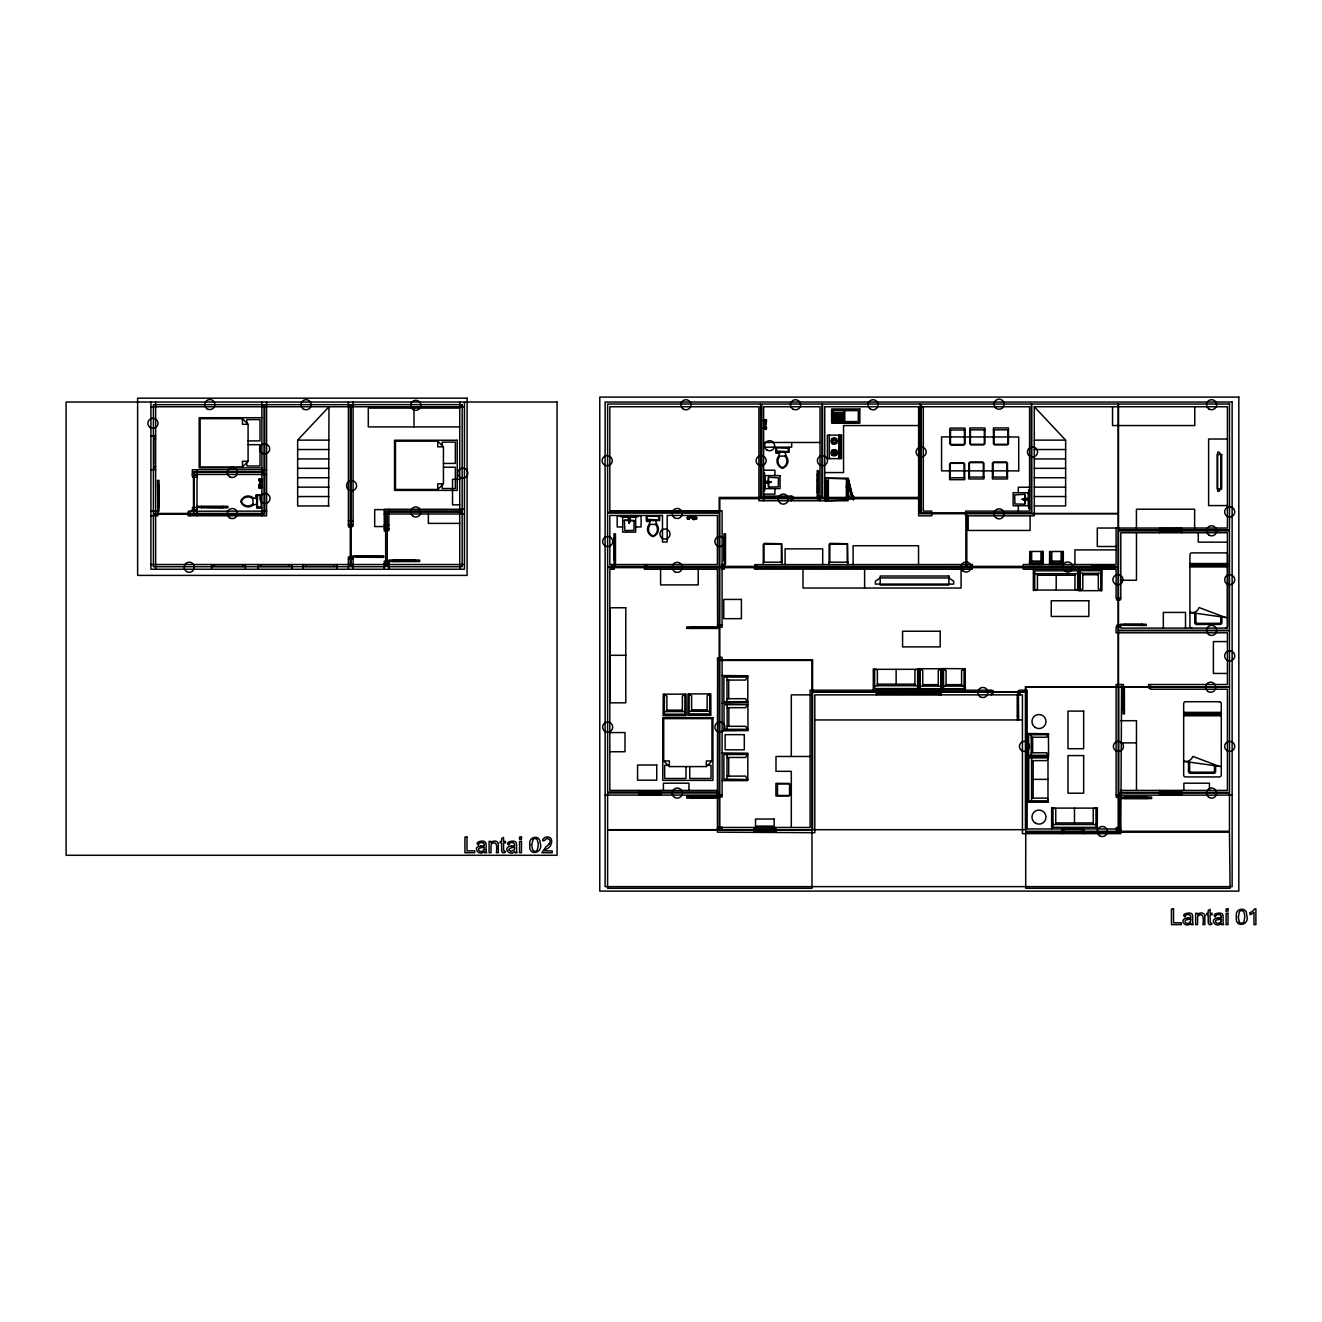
<?xml version="1.0" encoding="UTF-8"?>
<svg xmlns="http://www.w3.org/2000/svg" width="1322" height="1322" viewBox="0 0 1322 1322"><rect width="100%" height="100%" fill="white"/><g stroke="black" fill="none" stroke-linecap="round" stroke-linejoin="round"><path stroke-width="1.5" d="M1031.59 800.835L1031.59 757.886M1033.16 798.124L1033.176 760.613M1033.341 590.587L1033.341 569.22M1034.713 590.587L1034.729 570.823L1077.678 570.84L1077.661 590.587M1037.439 573.665L1037.439 588.868L1036.2 590.058M1047.982 800.851L1047.999 757.886M1051.634 828.944L1051.634 807.593M1053.006 807.593L1053.006 827.341L1095.955 827.357L1095.971 807.593M1055.733 824.498L1055.733 809.345L1054.493 808.106M1056.195 590.075L1056.195 575.252M1074.489 822.928L1074.489 808.106M1074.951 573.682L1074.951 588.885L1076.224 590.075M1079.049 590.587L1079.049 569.237L1079.215 590.818L1080.305 590.504L1080.305 570.707L1100.813 570.707L1100.813 590.504L1101.904 590.818L1102.069 569.237M1093.244 824.515L1093.244 809.312L1094.533 808.122M1097.326 828.96L1097.343 807.593M1150.437 684.895L1150.437 689.225L1227.427 689.225L1227.427 790.407L1120.792 790.407M328.567 505.946L328.996 406.746L297.648 440.127L297.648 505.946L328.996 505.946M1047.982 759.373L1046.76 760.613L1031.59 760.613M835.752 453.281L834.364 451.116M628.347 518.555L629.966 518.224L629.636 521.975L628.347 518.241L630.016 518.307M624.315 520.438L624.876 530.585L633.949 530.386L634.114 520.703L624.414 520.273L634.097 520.521M833.951 442.672C829.076 439.119 839.189 439.35 834.364 442.672M684.895 694.248L684.879 714.177L664.371 714.177L664.371 694.364L663.28 694.05L663.115 715.648L686.135 715.648L686.052 694.133L664.338 694.215M918.988 668.882L918.988 690.167L919.154 668.568L920.261 668.882L920.261 688.679L940.752 688.679L940.752 668.882L941.859 668.568L942.008 690.167M1042.546 551.439L1042.447 563.519L1030.152 563.519L1030.102 551.505L1042.975 551.406L1043.207 564.395L1029.392 564.395L1030.053 551.439M1062.657 551.505L1062.607 563.519L1050.312 563.519L1049.651 551.439L1049.552 564.395L1063.367 564.395L1063.268 551.439L1050.296 551.538M261.888 479.093L259.31 479.407M766.198 421.239C762.777 422.329 762.777 419.239 766.198 420.297M650.407 520.538L649.135 524.371A7.75 7.75 0 0 0 652.291 536.368A2.545 2.545 0 0 0 653.63 536.368A7.75 7.75 0 0 0 656.786 524.371L655.514 520.538M779.897 452.273L778.625 456.09A7.75 7.75 0 0 0 781.781 468.104A2.545 2.545 0 0 0 783.103 468.104A7.75 7.75 0 0 0 786.26 456.09L784.987 452.273M835.587 453.297L834.116 454.272L832.877 453.182M834.298 451.265L832.711 453.198M629.768 518.802C629.206 515.25 628.644 523.694 629.85 519.017M483.869 849.666C481.72 854.524 474.763 848.476 481.026 847.766A15.666 15.666 0 0 0 484.183 847.072L484.166 847.733A4.941 4.941 0 0 1 483.902 849.682M1190.725 918.988A15.666 15.666 0 0 1 1187.569 919.616C1181.538 920.244 1187.784 926.59 1190.411 921.566M1221.148 919.633L1221.148 918.939A15.666 15.666 0 0 1 1217.992 919.616C1211.944 920.244 1218.24 926.474 1220.834 921.566M709.782 693.786L709.617 713.897L689.109 713.897L689.109 694.1L688.018 693.786L687.853 715.367L710.872 715.367L710.79 693.868L689.076 693.934M1220.718 921.764L1220.784 921.665A4.941 4.941 0 0 0 1221.082 919.649M769.404 481.621L771.255 482.117L769.421 482.629M1023.773 499.766L1021.956 499.154L1023.79 498.708M532.915 839.718L531.923 844.08A26.638 26.638 0 0 0 531.973 846.774L532.816 850.129A2.826 2.826 0 0 0 537.41 850.211M537.277 850.129L538.17 845.915A27.465 27.465 0 0 0 538.12 843.221L537.277 839.867A2.727 2.727 0 0 0 532.766 839.602M548.927 844.114C551.489 842.164 549.787 837.652 546.449 838.677C543.722 842.164 540.351 841.189 544.664 837.537C554.463 834.165 553.191 847.105 545.887 849.319A7.601 7.601 0 0 0 544.515 850.856L552.216 850.872L552.216 852.723L541.855 852.723L545.87 846.939A28.985 28.985 0 0 0 548.961 844.13M628.694 521.876L629.189 523L629.636 521.86M628.677 521.479L629.189 523.33L629.669 521.479M242.455 466.93L248.09 461.279L248.09 424.296L242.455 418.661L200.134 418.661L200.134 466.93L242.455 466.93L242.455 461.279L248.09 461.279M437.78 489.454L443.432 483.802L443.432 446.819L437.78 441.184L395.476 441.184L395.476 489.454L437.78 489.454L437.78 483.802L443.432 483.802M831.604 443.564L832.513 442.672M835.818 439.35L836.727 438.458M831.604 455.33L832.513 454.421M835.818 451.116L836.727 450.207M722.242 730.818L748.153 730.62L747.773 729.298L724.01 729.298L724.01 704.692L747.773 704.692L747.624 703.188M706.345 766.578L711.98 760.943L711.98 718.623L663.71 718.623L663.71 760.943L669.362 766.578L706.345 766.578L706.345 760.943L711.98 760.943M1023.426 499.683C1026.12 502.013 1029.342 497.667 1026.88 500.047M766.43 482.96L770.908 481.968L766.049 481.373M1023.211 498.84C1019.46 500.311 1029.194 497.865 1026.897 498.394M768.413 477.225L768.594 487.041L778.311 486.876L778.509 477.804L768.462 477.209L768.479 487.058M766.942 481.439C771.635 483.257 761.819 483.026 766.826 481.572M722.093 703.188L748.087 702.726L747.624 701.685L723.861 701.685L723.861 677.079L747.624 677.079L748.004 675.757L722.093 675.559M747.922 704.676L747.955 729.347M722.093 780.608L747.624 780.608L748.087 779.567L723.861 779.088L723.861 754.498L747.624 754.498L748.004 753.176L722.093 752.978M1048.495 802.223L1027.128 802.223L1027.144 756.515L1048.66 756.432L1048.429 755.259L1028.615 755.259L1028.615 734.751L1048.429 734.751L1048.792 733.76L1027.144 733.495M1024.715 504.145L1025.029 494.494L1024.732 504.161L1014.899 503.996L1014.701 494.907L1024.748 494.312M1026.285 498.741L1027.392 499.055L1026.5 499.617M256.782 503.996L252.965 505.268A7.75 7.75 0 0 1 240.951 502.112A2.545 2.545 0 0 1 240.951 500.79A7.75 7.75 0 0 1 252.965 497.634L256.782 498.906M851.798 498.51L852.707 498.278L847.65 479.374L846.741 479.622L851.798 498.51L849.17 498.741L846.411 487.388M689.126 516.307L688.646 517.315M1048.429 734.751L1048.577 755.292M916.179 669.312L914.907 670.469L914.907 685.721M1026.186 498.758L1023.922 499.402L1026.252 499.898M480.745 846.179L480.084 846.278A9.254 9.254 0 0 0 478.928 846.493C472.747 847.385 479.159 857.003 484.331 851.335A4.148 4.148 0 0 0 484.711 852.74L486.727 852.723A4.197 4.197 0 0 1 486.199 851.153A17.401 17.401 0 0 1 486.149 849.947M511.168 846.179L510.507 846.278A9.254 9.254 0 0 0 509.367 846.493C502.657 848.575 510.49 856.623 514.754 851.335A4.148 4.148 0 0 0 515.134 852.74L517.15 852.723A4.197 4.197 0 0 1 516.638 851.153A17.401 17.401 0 0 1 516.572 849.947L516.538 844.808A8.345 8.345 0 0 0 516.439 843.535C515.944 838.479 503.352 842.478 508.92 844.874M1187.288 918.096L1186.512 918.195A9.254 9.254 0 0 0 1185.47 918.393C1178.712 920.756 1186.792 928.441 1190.874 923.235A4.148 4.148 0 0 0 1191.254 924.64L1193.27 924.64A4.197 4.197 0 0 1 1192.758 923.053A17.401 17.401 0 0 1 1192.692 921.847L1192.659 916.724A8.345 8.345 0 0 0 1192.56 915.435C1192.725 910.775 1179.521 913.932 1185.024 916.774M1217.711 918.096L1216.934 918.195A9.254 9.254 0 0 0 1215.909 918.393C1209.283 920.244 1216.884 928.622 1221.297 923.235A4.148 4.148 0 0 0 1221.677 924.64L1223.693 924.64A4.197 4.197 0 0 1 1223.181 923.053A17.401 17.401 0 0 1 1223.114 921.847L1223.081 916.724A8.345 8.345 0 0 0 1222.999 915.435C1223.379 910.891 1209.927 913.816 1215.463 916.774M851.748 498.229L849.468 498.377L846.377 485.901M150.923 406.746L464.435 406.746M719.085 627.322L722.093 627.322L722.093 510.738L609.822 510.738L609.822 406.746L758.927 406.746L758.927 500.774L824.746 500.774L824.746 406.746L1029.59 406.746L1029.59 511.118L965.605 511.118L965.605 515.828L1034.283 515.828L1034.283 406.746L1227.427 406.746L1227.427 528.04L1097.293 528.04L1097.293 546.498L1116.099 546.498M459.726 408.085L368.293 408.085L368.293 426.89L459.726 426.89M833.207 409.671L858.275 409.671M857.35 410.613L833.025 410.613L833.025 421.586L857.35 421.586M833.025 412.646L843.535 412.646M833.025 412.96L843.535 412.96M833.025 414.001L843.535 414.001M833.025 414.315L843.535 414.315M833.025 415.257L843.535 415.257M833.025 415.571L843.535 415.571M833.025 416.579L843.535 416.579M833.025 416.876L843.535 416.876M261.888 417.719L199.192 417.719L199.192 467.872L261.888 467.872M833.025 417.818L843.535 417.818M833.025 418.132L843.535 418.132M833.025 419.074L843.535 419.074M833.025 419.388L843.535 419.388M764.744 419.983L766.512 419.983L766.512 421.553L764.744 421.553M833.025 420.33L843.535 420.33M833.025 420.644L843.535 420.644L843.535 411.555M763.025 420.76L766.198 420.76M764.38 422.528A6.577 6.577 0 0 0 766.281 422.346L766.281 423.552A6.577 6.577 0 0 0 764.38 423.37L764.529 421.074M833.207 422.528L858.275 422.528M763.62 423.503L765.769 423.503L765.769 425.32L763.62 425.32M248.09 424.296L242.455 424.296L242.455 418.661M918.625 425.552L843.552 425.552L843.552 472.565L824.746 472.565M764.744 427.27L766.512 427.27L766.512 428.824L764.744 428.824M764.744 428.361C762.43 429.518 763.637 425.75 766.198 427.584M763.025 428.047L766.198 428.047M764.744 428.51L766.198 428.51M949.94 429.997L964.977 429.997M969.836 429.832L984.89 429.832M993.433 429.832L1008.471 429.832M839.801 435.599L840.742 435.599M150.923 435.814L155.632 435.814M153.749 438.623L155.632 438.623M1227.427 439.02L1208.622 439.02L1208.622 505.582L1227.427 505.582M297.648 440.127L328.996 440.127M1034.283 440.127L1065.631 440.127L1065.631 505.946L1034.283 505.946M248.09 440.904L260.004 440.904L260.004 419.603L246.834 419.603L246.834 423.04M763.62 442.473L820.037 442.473M970.778 444.308L983.948 444.308M994.375 444.308L1007.529 444.308M950.882 444.473L964.035 444.473M248.09 444.671L260.004 444.671L260.004 465.988L246.834 465.988L246.834 462.535M970.778 444.87L983.948 444.87M994.375 444.87L1007.529 444.87M950.882 445.035L964.035 445.035M443.432 446.819L437.78 446.819L437.78 441.184M763.62 447.183L791.68 447.183L791.68 442.473M297.648 449.53L328.996 449.53M1034.283 449.53L1065.631 449.53M839.801 458.172L840.742 458.172M297.648 458.932L328.996 458.932M1034.283 458.932L1065.631 458.932M969.786 462.056L982.94 462.056M993.367 462.056L1006.538 462.056M950.551 462.733L963.721 462.733M969.786 462.617L982.94 462.617M993.367 462.617L1006.538 462.617M950.551 463.311L963.721 463.311M443.432 463.427L455.346 463.427L455.346 442.126L442.176 442.126L442.176 445.564M153.749 466.848L155.632 466.848M443.432 467.195L455.346 467.195L455.346 488.512L442.176 488.512L442.176 485.058M297.648 468.335L328.996 468.335M1034.283 468.335L1065.631 468.335M150.923 469.657L155.632 469.657M266.581 469.74L192.318 469.74L192.318 475.11L197.011 475.11M763.62 470.219L774.907 470.219L774.907 475.606M763.62 473.342L764.562 473.342L764.562 490.974L763.62 490.974M192.318 474.449L266.581 474.449M817.227 474.416L818.483 474.416M197.011 476.994L192.5 477.358L192.5 475.11M968.844 477.093L983.882 477.093M992.425 477.093L1007.48 477.093M297.648 477.738L328.996 477.738M949.609 477.787L964.663 477.787M1034.283 477.738L1065.631 477.738M848.046 478.944L825.093 478.2L848.046 478.2L848.046 500.757L825.093 500.757L848.046 500.013M260.765 479.093L258.996 479.093L258.996 480.663L260.765 480.663M459.726 479.324L452.521 479.324L452.521 504.872L459.726 504.872M259.31 479.886L262.483 479.886M259.31 480.349L261.888 480.663M828.365 480.811L827.225 480.811L827.225 498.113L828.365 498.113M260.765 480.977L259.31 480.977L259.31 478.779L260.765 478.779L260.979 482.613M261.888 482.613L259.723 482.613L259.723 484.43L261.888 484.43M261.128 484.563A6.577 6.577 0 0 1 259.211 484.364L259.211 485.587A6.577 6.577 0 0 1 261.128 485.405L261.128 484.43M157.5 484.893L159.004 484.893M260.765 486.066L259.31 486.066L259.31 488.264L260.765 488.264L260.979 485.389M260.765 486.38L258.996 486.38L258.996 487.95L260.765 487.95M261.888 486.38L260.765 486.843M259.31 486.694L260.765 486.694M259.31 487.157L262.483 487.157M297.648 487.14L328.996 487.14M1029.59 487.223L1018.304 487.223L1018.304 492.726M1034.283 487.14L1065.631 487.14M260.765 487.471L261.888 487.95M259.31 487.636L260.765 487.636M1029.59 490.363L1028.648 490.363L1028.648 507.978L1029.59 507.978M817.227 492.594L818.483 492.594L818.202 474.416M763.62 494.114L774.907 494.114L774.907 488.611M261.888 494.775L256.782 494.775L256.782 508.144L261.888 508.144M763.62 496.081L791.217 496.081L791.217 500.774M256.782 496.361L255.824 495.089L255.824 496.989L256.782 496.989M791.217 496.361L792.787 496.361L793.101 497.617L793.101 500.113L791.217 500.113M820.053 496.361L817.227 496.361L817.227 480.365M297.648 496.543L328.996 496.543M1034.283 496.543L1065.631 496.543M820.053 500.113L818.169 500.113L818.483 470.649L817.227 470.649L817.227 480.051M197.011 506.326L227.863 506.326L227.863 507.83L192.5 507.45L192.5 509.714M157.5 506.706L159.004 506.706M201.539 506.657L223.352 506.657M201.539 507.499L223.352 507.648L223.352 506.326M464.435 509.267L384.206 509.267L384.305 531.08L387.313 531.08M197.011 509.714L192.318 509.714L192.318 511.118M384.206 509.631L374.688 509.631L374.688 526.553L384.206 526.553M150.923 511.118L159.004 511.217L159.004 480.365L157.5 480.365L157.88 515.729L150.923 515.828M266.581 511.118L188.352 511.217L187.972 515.729L266.581 515.828L266.581 402.037M384.206 513.977L464.435 513.977M687.87 516.208L688.812 516.208M695.157 516.208L696.083 516.208M691.076 516.489L687.556 516.307L688.018 517.315M692.893 516.489L696.397 516.307L696.083 518.769M692.893 516.968L696.711 517.315L696.711 518.769L694.529 518.769L694.529 517.315M691.076 517.117L687.242 517.315L687.242 518.769L689.44 518.769L689.44 517.315M692.827 518.868L694.033 519.678L692.827 518.868A6.577 6.577 0 0 0 693.009 516.968M348.397 520.653L353.09 520.653M459.726 523.38L428.378 523.38L428.378 513.977M348.397 524.603L353.09 524.603L353.09 402.037M384.206 524.884L388.916 524.884M622.679 526.982L617.192 526.982L617.192 515.696L641.087 515.696L641.087 526.982L635.684 526.982M1159.609 528.519L1181.554 528.519M384.206 528.833L388.916 528.833M387.313 530.7L388.817 530.7L388.916 509.267M1159.609 532.27L1181.554 532.27M613.953 538.385L615.457 538.385M723.977 538.302L725.481 538.302M1227.427 542.152L1198.277 542.152L1198.277 532.749M764.463 544.086L780.922 544.086M830.282 544.086L846.741 544.086M1116.099 549.902L1074.918 549.902L1074.918 564.527M1030.152 551.918L1031.639 552.629L1031.639 561.949M1042.447 551.918L1040.959 552.629L1040.959 561.949M1050.312 551.918L1051.8 552.629L1051.8 561.949M1062.607 551.918L1061.12 552.629L1061.12 561.949M372.093 555.835L352.908 555.835L352.908 559.206M372.457 555.835L383.744 555.835L383.744 557.339L372.457 557.339M357.419 556.992L379.232 557.14M372.093 557.339L348.397 556.959L348.397 569.237M348.397 559.206L353.09 559.206L353.09 569.237M613.953 560.214L615.457 560.214M723.977 560.115L725.481 560.115M393.328 560.379L415.141 560.379M1031.639 561.09L1040.959 561.09M1051.8 561.09L1061.12 561.09M387.313 561.172L384.305 561.172L384.206 569.237M393.328 561.354L415.141 561.206M387.313 561.553L408.002 561.553M408.366 561.553L419.652 561.553L419.652 560.049L388.817 560.049L388.916 569.237M763.29 562.181L782.095 562.181M829.109 562.181L847.914 562.181M1030.152 561.949L1042.447 561.949M1050.312 561.949L1062.607 561.949M384.206 563.436L388.916 563.436M1189.932 563.536L1227.56 563.536M150.923 564.527L464.435 564.527M722.093 564.626L725.481 564.626L725.481 545.441M1189.932 564.659L1227.56 564.659M612.069 564.725L615.457 564.725L615.457 545.54M646.673 564.725L644.806 564.725L644.425 569.237L717.4 569.237L717.582 628.446L686.746 628.446L686.746 626.942L698.016 626.942M1091.939 565.006L1113.868 565.006M1189.932 565.783L1227.56 565.783M211.586 566.411L245.429 566.411M258.236 566.411L292.079 566.411M303.102 566.411L336.961 566.411M1189.932 566.923L1227.56 566.923M1091.939 568.757L1113.868 568.757M722.093 569.138L724.357 569.138L723.977 533.791L725.481 533.791L725.481 545.061M1080.305 573.302L1100.813 573.302M1034.713 573.665L1077.678 573.682M1082.801 574.756L1098.318 574.756M1037.439 575.252L1074.951 575.252M1120.792 580.275L1136.474 580.275L1136.474 532.749M1034.713 590.058L1077.661 590.075M1080.305 590.025L1082.801 588.868L1082.801 573.302M1100.813 590.025L1098.318 588.868L1098.318 573.302M1080.272 590.67L1100.846 590.67M1124.278 624.513L1142.456 624.513M717.4 625.058L722.093 625.058M1124.278 625.19L1142.456 625.19M698.396 626.942L719.085 626.942M691.257 627.14L713.07 627.14M691.257 627.289L713.07 627.289M691.257 628.115L713.07 628.264L713.07 626.942M1227.427 641.583L1213.381 641.583L1213.381 673.443L1227.427 673.443M610.12 655.299L625.785 655.299M719.085 657.414L722.093 657.414L722.093 796.968L719.085 796.968M719.085 657.794L717.582 657.794L717.4 832.149L814.815 832.711L814.815 694.86L1022.435 694.86L1022.435 833.653L1120.792 833.653L1121.601 684.515M717.4 659.678L722.093 659.678M920.228 668.734L940.801 668.734M942.322 690.167L942.487 668.568L964.135 668.734M920.261 669.362L922.739 670.535L922.739 686.085M940.752 669.362L938.273 670.535L938.273 686.085M943.594 669.362L946.073 670.535L946.073 686.085M964.085 669.362L961.606 670.535L961.606 686.085M874.668 669.329L917.617 669.312M726.984 680.07L745.641 680.07L747.062 677.079M877.395 684.152L914.907 684.135M922.739 684.647L938.273 684.647M946.073 684.647L961.606 684.647M874.668 685.721L917.617 685.705M920.261 686.085L940.752 686.085M943.594 686.085L964.085 686.085M1121.601 688.283L1124.411 688.283L1124.411 713.979L1123.171 713.979L1123.171 687.027M1150.437 688.283L1148.868 688.283L1148.868 687.027M991.318 690.53L993.202 690.53L992.888 694.298L991.318 694.298M1020.154 690.53L1018.287 690.53L1018.584 719.994M876.304 690.629L941.181 690.629M1123.171 692.034L1124.411 692.034M876.304 694.397L941.181 694.397M1020.154 694.298L1017.345 694.298L1017.345 719.994M689.109 694.579L691.604 695.752L691.604 711.302M709.617 694.579L707.121 695.752L707.121 711.302M664.371 694.843L666.866 696.016L666.866 711.567M684.879 694.843L682.383 696.016L682.383 711.567M810.105 694.86L791.3 694.86L791.3 756.481M1017.345 698.066L1018.584 698.066M726.984 698.694L745.641 698.694L747.062 701.685M727.133 707.683L745.79 707.683L747.194 704.692M691.604 709.864L707.121 709.864M666.866 710.129L682.383 710.129M1123.171 710.228L1124.411 710.228M689.109 711.302L709.617 711.302M664.371 711.567L684.879 711.567M1183.669 712.376L1221.28 712.376M1183.669 713.5L1221.28 713.5M1183.669 714.64L1221.28 714.64M1183.669 715.764L1221.28 715.764M1017.345 716.243L1018.584 716.243M814.815 719.945L1022.435 719.945M1120.792 720.705L1136.474 720.705L1136.474 790.407M727.133 726.307L745.79 726.307L747.194 729.298M609.822 732.57L624.992 732.57L624.992 751.739L609.822 751.739M1031.226 737.246L1046.776 737.246L1047.949 734.751M1120.792 742.881L1136.474 742.881M1031.226 752.763L1046.776 752.763L1047.949 755.259M810.105 756.481L775.997 756.481L775.997 771.321L791.3 771.321L791.3 827.456M726.984 757.473L745.641 757.473L747.062 754.498M1048.511 757.886L1028.764 757.886L1028.747 800.835L1048.495 800.851M663.71 760.943L669.362 760.943L669.362 766.578M668.106 765.322L664.652 765.322L664.652 778.493L685.969 778.493L685.969 766.578M707.601 765.322L711.054 765.322L711.054 778.493L689.737 778.493L689.737 766.578M726.984 776.113L745.641 776.113L747.062 779.088M1033.16 779.369L1047.982 779.369M789.251 783.401L775.915 783.401L775.915 795.927L789.251 795.927M777.485 783.863L789.251 783.863M717.4 790.407L609.822 790.407L609.822 569.237L614.333 569.237L613.953 545.54M638.84 790.87L660.785 790.87M1159.609 790.87L1181.554 790.87M638.84 794.638L660.785 794.638M1159.609 794.638L1181.554 794.638M717.4 794.704L722.093 794.704M605.112 795.1L717.4 795.1M1232.137 795.1L1116.099 795.2L1116.099 684.515L1123.485 684.515L1123.485 687.027M777.485 795.464L789.251 795.464M698.016 796.588L686.746 796.588L686.746 798.091L698.016 798.091M698.396 796.588L719.085 796.588M691.257 796.769L713.07 796.769M691.257 796.918L713.07 796.918M1119.288 797.067L1139.977 797.067M1140.357 797.067L1151.644 797.067L1151.644 798.571L1140.357 798.571M1125.303 797.265L1147.132 797.414M1119.288 797.447L1116.28 797.447L1116.28 795.2M691.257 797.893L713.07 797.744M698.396 798.091L717.582 798.091M1031.59 798.124L1046.793 798.124L1047.982 799.413M1125.303 798.24L1147.132 798.24M1125.303 798.389L1147.132 798.389M1120.792 798.571L1139.977 798.571M1053.006 808.106L1095.971 808.122M1055.733 822.928L1093.244 822.928M1053.006 824.498L1095.955 824.515M719.085 827.043L722.093 827.043L722.093 829.307L717.582 829.307M717.582 827.423L719.085 827.423M722.093 827.456L810.105 827.456L810.105 690.167L991.318 690.167L991.318 694.86M1119.288 827.539L1116.28 827.539L1116.28 829.803L1120.792 829.803M753.755 827.919L775.7 827.919M1119.288 827.919L1120.792 827.919M717.4 828.547L722.093 828.547M1116.099 828.96L1027.144 828.96L1027.144 690.167L1020.154 690.167L1020.154 694.86M1062.144 829.423L1084.09 829.423M753.755 831.687L775.7 831.687M1062.144 833.174L1084.09 833.174M876.106 669.329L877.378 670.518L877.395 685.721M478.481 844.874C473.094 842.709 485.058 838.264 486 843.535A8.345 8.345 0 0 1 486.099 844.808L486.132 849.947M1227.56 617.738L1189.932 612.433A7.635 7.635 0 0 0 1199.104 607.575L1225.378 617.44M1221.28 766.595L1183.669 761.29A7.635 7.635 0 0 0 1192.824 756.415L1219.099 766.281M694.843 516.307L695.157 518.769M1210.539 922.872C1214.373 923.252 1209.399 926.524 1208.407 923.582A9.585 9.585 0 0 1 1208.225 921.318L1208.176 914.774L1206.755 914.774L1206.755 913.287L1208.176 913.287L1208.176 910.478L1210.076 909.321L1210.076 913.287L1212.01 913.287L1212.01 914.774L1210.076 914.774L1210.192 922.475M503.946 850.922C508.21 851.616 502.36 854.458 501.831 851.599A9.585 9.585 0 0 1 501.682 849.402M831.604 438.458L832.513 439.35M835.818 442.672L836.727 443.564M831.604 450.207L832.513 451.116M835.818 454.421L836.727 455.33M1034.283 406.746L1065.631 440.127M1239.358 922.045L1238.516 918.674A26.638 26.638 0 0 1 1238.483 915.981L1239.458 911.618A2.727 2.727 0 0 1 1243.82 911.767L1244.663 915.138A27.465 27.465 0 0 1 1244.696 917.832L1243.82 922.029A2.826 2.826 0 0 1 1239.226 922.128M943.511 668.651L943.594 688.679L964.085 688.679L964.085 668.882L965.192 668.568L965.341 690.167M503.632 850.542L503.533 842.874L505.467 842.874L505.467 841.37L503.533 841.37L503.533 837.404L501.616 838.561L501.616 841.37L500.212 841.37L500.212 842.874L501.616 842.874L501.616 849.402M917.617 668.8L917.617 688.547L874.668 688.564L874.668 668.816M896.134 669.329L896.151 684.135M873.297 668.816L873.297 690.167M1250.133 912.841L1250.133 914.692A11.948 11.948 0 0 0 1253.967 912.362L1253.983 924.64L1255.9 924.64L1255.9 908.908L1254.661 908.908A9.667 9.667 0 0 1 1250.067 912.659M1221.925 616.944L1221.908 623.158L1220.817 624.447L1196.046 624.496L1194.758 623.207L1194.741 613.127M1220.784 616.796L1220.768 622.133L1219.644 623.323L1197.121 623.356L1195.898 622.067L1195.881 613.276M1215.645 765.802L1215.629 772.048L1214.554 773.287L1189.817 773.337L1188.478 771.998L1188.478 761.968M1214.521 765.636L1214.488 771.023L1213.414 772.164L1190.907 772.213L1189.618 770.924L1189.602 762.133M1209.432 790.407L1209.432 783.186L1183.884 783.186L1183.884 790.407M1194.774 406.746L1194.774 425.552L1112.546 425.552L1112.546 406.746M1194.625 528.04L1194.625 509.234L1136.424 509.234L1136.424 528.04M1190.709 918.939L1190.709 919.633A4.941 4.941 0 0 1 1190.461 921.583M1185.504 628.099L1185.504 612.433L1163.327 612.433L1163.327 628.099M1181.554 528.04L1181.554 532.749M1181.554 790.407L1181.554 795.1M1179.984 528.519L1179.984 529.461M1179.984 794.638L1179.984 793.696L1161.179 793.696L1161.179 794.638M1179.67 529.461L1179.67 532.27M1179.67 790.87L1179.67 793.696M1176.844 528.519L1176.844 529.461M1176.844 793.696L1176.844 794.638M1164.318 528.519L1164.318 529.461M1164.318 793.696L1164.318 794.638M1161.493 529.461L1161.493 532.27M1161.493 790.87L1161.493 793.696M1161.179 528.519L1161.179 529.461M1159.609 528.04L1159.609 532.749M1159.609 790.407L1159.609 795.1M1148.554 687.027L1148.554 684.515L1227.427 684.515L1227.427 632.792L1116.099 632.792L1116.099 627.041L1120.792 627.041L1120.792 628.099L1227.427 628.099L1227.427 532.749L1120.792 532.749L1120.792 598.205L1116.099 598.205L1116.099 569.237L1023.294 569.237L1023.294 564.527L1116.099 564.527L1116.099 528.04M1147.132 797.067L1147.132 798.571M1142.456 624.232L1142.456 625.488M1125.303 797.067L1125.303 798.571M1124.278 624.232L1124.278 625.488M1124.13 692.034L1124.13 710.228M1123.452 692.034L1123.452 710.228M1120.511 598.205L1120.511 599.775L1119.255 600.089L1116.759 600.089L1116.759 598.205M1120.511 627.041L1120.511 624.232L1146.224 624.232L1146.224 625.488L1116.759 625.174L1116.759 627.041M1113.868 564.527L1113.868 569.237M1112.314 565.006L1112.314 565.948L1093.492 565.948L1093.492 565.006M1112 565.948L1112 568.757M1109.175 565.006L1109.175 565.948M1096.632 565.006L1096.632 565.948M1093.806 565.948L1093.806 568.757M1091.939 564.527L1091.939 569.237M1084.09 828.944L1084.09 833.653M1082.52 832.249L1082.52 833.174M1082.206 829.423L1082.206 832.249M1079.396 832.249L1079.396 833.174M1066.854 832.249L1066.854 833.174M1064.028 829.423L1064.028 832.249M1063.714 832.249L1063.714 833.174M1062.144 828.944L1062.144 833.653M1032.664 737.246L1032.664 752.763M1031.226 734.751L1031.226 755.259M1030.102 515.828L1030.102 530.452L968.183 530.452L968.183 515.828M1018.304 505.731L1018.304 511.118M1018.304 698.066L1018.304 716.243M1017.626 698.066L1017.626 716.243M1008.471 443.928L1008.471 427.948L993.433 427.948L993.433 443.928M1007.909 429.832L1007.909 443.928M1007.48 462.997L1007.48 478.977L992.425 478.977L992.425 462.997M1006.918 462.997L1006.918 477.093M993.995 429.832L993.995 443.928M993.004 462.997L993.004 477.093M984.89 443.928L984.89 427.948L969.836 427.948L969.836 443.928M984.328 429.832L984.328 443.928M983.882 462.997L983.882 478.977L968.844 478.977L968.844 462.997M983.32 462.997L983.32 477.093M970.398 429.832L970.398 443.928M969.406 462.997L969.406 477.093M964.977 444.093L964.977 428.113L949.94 428.113L949.94 444.093M964.416 429.997L964.416 444.093M964.663 463.675L964.663 479.671L949.609 479.671L949.609 463.675M964.102 463.675L964.102 477.787M961.094 569.237L961.094 588.042L802.999 588.042L802.999 569.237M950.501 429.997L950.501 444.093M950.171 463.675L950.171 477.787M941.181 690.167L941.181 694.86M939.612 694.397L939.612 693.455L919.864 693.455L919.864 694.397M939.298 690.167L939.298 694.86M936.472 693.455L936.472 694.397M923.318 406.746L923.318 511.118L931.746 511.118L931.746 515.828L918.625 515.828L918.625 406.746M923.004 693.455L923.004 694.397M920.178 690.629L920.178 693.455M918.542 564.527L918.542 545.722L853.103 545.722L853.103 564.527M918.608 694.397L918.608 693.455L898.861 693.455L898.861 694.397M918.294 690.629L918.294 693.455M915.485 693.455L915.485 694.397M902.001 693.455L902.001 694.397M899.175 690.629L899.175 693.455M897.605 694.397L897.605 693.455L877.858 693.455L877.858 694.397M897.291 690.167L897.291 693.455M894.482 693.455L894.482 694.397M880.997 693.455L880.997 694.397M878.172 690.629L878.172 693.455M876.304 690.167L876.304 694.86M864.605 569.237L864.605 588.042M859.217 410.613L859.217 421.586M858.275 411.555L858.275 420.644M847.914 564.527L847.6 543.755L830.282 543.375L829.125 544.466L829.109 564.527M847.22 544.548L847.22 562.181M846.377 478.928L846.377 499.997M844.791 411.555L844.791 420.644M841.056 435.913L841.056 457.858M840.709 444.853L840.709 448.852M839.817 444.853L839.817 448.852M839.487 435.913L839.487 457.858M839.024 435.136L839.024 458.635M832.265 410.613L832.265 421.586M829.819 544.548L829.819 562.181M829.307 435.136L829.307 458.635M828.365 478.928L828.365 499.997M825.853 478.944L825.853 500.013M825.473 478.944L825.473 500.013M822.697 564.527L822.697 548.861L785.086 548.861L785.086 564.527M820.037 500.774L820.037 406.746L763.62 406.746L763.62 500.774M817.508 474.416L817.393 492.594M790.027 784.177L790.027 795.15M789.565 784.177L789.565 795.15M789.118 447.183L789.118 452.273L775.75 452.273L775.75 447.183M782.095 564.527L781.781 543.755L764.463 543.375L763.29 544.466L763.29 564.527M781.385 544.548L781.385 562.181M777.98 452.273L777.98 453.231L776.064 453.231L777.336 452.273M777.485 783.401L777.485 795.927M775.7 827.456L775.7 832.149M774.13 831.687L774.13 830.745L755.325 830.745L755.325 831.687M773.816 827.919L773.816 830.745M771.007 830.745L771.007 831.687M766.281 422.346L766.281 423.552M764.529 425.32L764.529 427.733M763.901 421.074L763.901 423.503M763.901 425.32L763.901 427.733M763.984 544.548L763.984 562.181M758.464 830.745L758.464 831.687M756.696 564.527L756.696 569.237M755.639 827.919L755.639 830.745M753.755 827.456L753.755 832.149M747.806 677.029L747.806 701.718M747.806 754.449L747.806 779.137M728.719 680.07L728.719 698.694M728.852 707.683L728.852 726.307M728.719 757.473L728.719 776.113M727.133 704.692L727.133 729.298M726.984 677.079L726.984 701.685M726.984 754.498L726.984 779.088M725.299 538.302L725.134 560.115M724.307 538.302L724.307 560.115M713.07 796.588L713.07 798.091M698.214 569.237L698.214 584.902L660.603 584.902L660.603 569.237M696.397 517.315L696.397 519.083L694.843 519.083L694.843 517.315M695.62 515.613L695.62 518.769M692.893 516.208L692.893 518.356L691.076 518.356L691.076 516.208M691.257 626.942L691.257 628.446M691.257 796.588L691.257 798.091M689.126 517.315L689.126 519.083L687.556 519.083L687.556 517.315M688.812 517.315L688.812 518.769M688.96 790.407L688.96 783.186L663.413 783.186L663.413 790.407M688.332 515.613L688.332 518.769M687.87 517.315L687.87 518.769M660.785 790.407L660.785 795.1M659.645 515.448L659.645 520.538L646.276 520.538L646.276 515.448M659.215 794.638L659.215 793.696L640.41 793.696L640.41 794.638M658.901 790.87L658.901 793.696M656.076 793.696L656.076 794.638M648.507 520.538L648.507 521.496L646.59 521.496L647.863 520.538M646.673 564.527L646.673 569.237M643.55 793.696L643.55 794.638M640.724 790.87L640.724 793.696M638.84 790.407L638.84 795.1M637.948 515.696L637.948 516.638L620.315 516.638L620.315 515.696M615.457 545.16L615.457 533.873L613.953 533.873L613.953 545.16M615.275 538.385L615.275 560.214M615.127 538.385L615.127 560.214M614.152 538.385L614.3 560.214M612.069 564.527L612.069 569.237M464.435 402.037L464.435 569.237L150.923 569.237L150.923 402.037M459.726 402.037L459.726 569.237M415.141 560.049L415.141 561.553M414.001 408.085L414.001 426.89M393.328 560.049L393.328 561.553M379.232 555.835L379.232 557.339M357.419 555.835L357.419 557.339M352.908 524.603L352.908 526.487L348.397 526.867L348.397 402.037M336.961 564.527L336.961 569.237M334.135 564.527L334.135 566.411M305.927 564.527L305.927 566.411M303.102 564.527L303.102 569.237M292.079 564.527L292.079 569.237M289.27 564.527L289.27 566.411M261.888 402.037L261.888 515.828M261.789 479.093L261.607 482.613M261.607 484.43L261.789 487.95M261.045 564.527L261.045 566.411M259.211 484.364L259.211 485.587M258.236 564.527L258.236 569.237M245.429 564.527L245.429 569.237M242.62 564.527L242.62 566.411M214.395 564.527L214.395 566.411M211.586 564.527L211.586 569.237M201.539 506.326L201.539 507.83M197.011 469.74L197.011 515.828M190.236 511.118L190.236 515.828M158.673 484.893L158.673 506.706M157.847 484.893L157.847 506.706M155.632 402.037L155.632 569.237M153.749 435.814L153.749 469.657M1215.215 916.675A3.487 3.487 0 0 1 1220.636 915.237M1220.685 915.221A2.38 2.38 0 0 1 1221.082 916.923M1221.164 917.468A19.946 19.946 0 0 1 1217.711 918.046M1204.755 915.683A8.56 8.56 0 0 1 1204.838 917.038L1204.871 924.64L1202.937 924.64C1203.615 920.343 1204.028 912.097 1198.459 915.468A1.95 1.95 0 0 0 1198.079 915.948L1197.649 917.204A7.882 7.882 0 0 0 1197.567 918.426L1197.567 924.64L1195.65 924.64L1195.65 913.287L1197.368 913.287L1197.534 914.675A4.115 4.115 0 0 1 1200.409 913.039A3.933 3.933 0 0 1 1205.003 915.584M1184.776 916.675A3.487 3.487 0 0 1 1190.213 915.237A2.38 2.38 0 0 1 1190.659 916.923M1190.725 917.468A19.946 19.946 0 0 1 1187.288 918.046M508.656 844.775A3.487 3.487 0 0 1 514.093 843.337A2.38 2.38 0 0 1 514.539 845.006M514.605 845.568A19.946 19.946 0 0 1 511.168 846.146M498.212 843.767A8.56 8.56 0 0 1 498.295 845.138L498.328 852.723L496.394 852.723C496.89 848.195 497.568 840.23 491.916 843.568A1.95 1.95 0 0 0 491.52 844.047L491.106 845.303A7.882 7.882 0 0 0 491.024 846.526L491.024 852.723L489.09 852.723L489.09 841.37L490.826 841.37L490.991 842.758A4.115 4.115 0 0 1 493.866 841.139A3.933 3.933 0 0 1 498.46 843.684M478.233 844.775A3.487 3.487 0 0 1 483.67 843.337M483.72 843.304A2.38 2.38 0 0 1 484.116 845.006M484.183 845.568A19.946 19.946 0 0 1 480.745 846.146M852.938 495.601A3.14 3.14 0 0 1 853.88 499.088M694.033 518.868A6.577 6.577 0 0 1 693.852 516.968M1225.676 628.099A1.884 1.884 0 0 0 1227.56 626.215L1227.56 554.744A1.884 1.884 0 0 0 1225.676 552.877L1191.816 552.877A1.884 1.884 0 0 0 1189.932 554.744L1189.932 626.215A1.884 1.884 0 0 0 1191.816 628.099M1025.74 832.199L1025.707 888.285L1230.071 888.285L1229.477 832.199L1025.74 832.199M529.94 844.659C527.759 857.102 544.185 853.334 540.07 842.907C540.434 834.182 527.759 836.429 529.94 844.659M1236.483 916.559C1234.219 928.788 1250.562 925.45 1246.629 915.055C1247.241 906.099 1234.285 908.197 1236.483 916.559M508.755 849.616L511.036 851.484L514.291 849.666A4.941 4.941 0 0 0 514.539 847.749L514.605 847.038A15.666 15.666 0 0 1 511.449 847.716L508.755 849.501M257.426 506.904L261.227 507.119L260.864 495.42L257.46 495.75L257.426 506.871M646.904 519.315L658.587 519.893L658.984 516.472L647.301 516.109L646.904 519.265M776.378 451.033L788.061 451.628L788.49 448.29L776.774 447.828L776.378 451.033M259.872 483.488L261.128 483.588L259.872 483.488M628.71 518.472L628.71 518.439M691.373 517.546L692.612 517.646L691.373 517.546M764.38 424.345L765.636 424.478L764.397 424.296M765.983 482.084L766.909 482.183L765.983 482.018M1220.735 488.876L1219.115 491.255L1217.661 491.255L1217.661 452.141L1219.115 452.141L1220.735 454.52L1220.735 488.876M880.188 577.929L875.412 581.168L875.412 584.093L953.658 584.093L953.658 581.168L948.882 577.929L880.188 577.929M848.228 478.498L853.334 499.716L848.228 478.498M1238.83 397.096L599.775 397.096L599.775 891.111L1238.83 891.111L1238.83 397.096M467.096 398.17L137.62 398.17L137.62 575.4L467.096 575.4L467.096 398.17M557.058 402.037L66.1 402.037L66.1 855.284L557.058 855.284L557.058 402.037M1232.137 402.037L605.112 402.037L605.112 886.632L1232.137 886.632L1232.137 402.037M760.563 404.036L607.608 404.036L607.608 512.176L719.185 512.176L719.185 497.436L760.563 497.436L760.563 404.036M822.003 404.036L761.819 404.036L761.819 497.436L822.003 497.436L822.003 404.036M920.095 404.036L822.615 404.036L822.615 497.436L920.095 497.436L920.095 404.036M1031.375 404.036L921.351 404.036L921.351 512.804L1031.375 512.804L1031.375 404.036M1118.197 404.036L1031.689 404.036L1031.689 513.432L1118.197 513.432L1118.197 404.036M1229.477 404.036L1118.511 404.036L1118.511 529.725L1229.477 529.725L1229.477 404.036M264.07 404.664L153.418 404.664L153.418 513.432L193.491 513.432L193.491 471.739L264.07 471.739L264.07 404.664M350.264 404.664L264.697 404.664L264.697 514.06L153.418 514.06L153.418 566.708L350.264 566.708L350.264 404.664M462.171 404.631L351.206 404.631L351.206 566.708L385.677 566.708L385.677 510.92L462.171 510.92L462.171 404.631M859.845 409.043L831.637 409.043L831.637 423.156L859.845 423.156L859.845 409.043M766.198 419.669L764.744 419.669L764.744 421.867L766.198 421.867L766.198 419.669M766.198 426.956L764.744 426.956L764.744 429.138L766.198 429.138L766.198 426.956M841.519 435.136L827.423 435.136L827.423 458.635L841.519 458.635L841.519 435.136M457.214 440.243L394.534 440.243L394.534 490.396L457.214 490.396L457.214 440.243M1221.693 454.52L1217.182 454.52L1217.182 488.876L1221.693 488.876L1221.693 454.52M784.987 456.09L779.897 456.09A7.221 7.221 0 0 0 781.385 467.261A2.545 2.545 0 0 0 783.483 467.261A7.221 7.221 0 0 0 784.987 456.09M1018.717 470.863L941.578 470.863L941.578 436.904L1018.717 437.004L1018.717 470.863M264.07 472.367L194.169 472.367L194.169 513.432L264.07 513.432L264.07 472.367M764.182 473.045L764 491.288L764.182 473.045M780.079 475.606L764.876 475.606L764.876 488.611L780.079 488.611L780.079 475.606M1029.21 490.049L1029.012 508.292L1029.21 490.049M1028.334 492.726L1013.131 492.726L1013.131 505.731L1028.334 505.731L1028.334 492.726M920.095 498.691L719.812 498.691L719.812 566.394L965.87 566.394L965.87 513.746L920.095 513.746L920.095 498.691M462.155 512.176L387.247 512.176L387.247 566.708L462.155 566.708L462.155 512.176M719.185 513.118L607.608 513.118L607.608 566.394L719.185 566.394L719.185 513.118M1118.197 513.746L966.812 513.746L966.812 566.394L1118.197 566.394L1118.197 513.746M662.471 515.448L609.822 515.448L609.822 564.527L717.4 564.527L717.4 515.448L667.18 515.448L667.18 541.97L662.471 541.97L662.471 515.448M638.262 516.076L620.001 516.258L638.262 516.076M635.684 516.952L622.679 516.952L622.679 532.155L635.684 532.155L635.684 516.952M655.514 524.371L650.407 524.371A7.221 7.221 0 0 0 651.911 535.526A2.545 2.545 0 0 0 654.01 535.526A7.221 7.221 0 0 0 655.514 524.371M1229.477 530.981L1118.511 530.981L1118.511 630.346L1229.477 630.346L1229.477 530.981M379.232 556.017L357.419 556.017L379.232 556.165M972.348 564.527L754.812 564.626L754.449 569.138L972.348 569.237L972.348 564.527M719.185 567.65L607.608 567.65L607.608 792.076L719.185 792.076L719.185 567.65M1118.197 567.65L719.812 567.65L719.812 659.81L812.6 659.81L812.6 691.77L1025.426 691.77L1025.426 686.762L1118.197 686.762L1118.197 567.65M948.882 576.012L880.188 576.012L880.188 585.035L948.882 585.035L948.882 576.012M741.411 599.428L723.745 599.428L723.745 618.663L741.411 618.663L741.411 599.428M1088.849 600.766L1051.238 600.766L1051.238 616.449L1088.849 616.449L1088.849 600.766M625.785 607.773L610.12 607.773L610.12 702.825L625.785 702.825L625.785 607.773M1229.477 630.66L1118.511 630.66L1118.511 686.762L1229.477 686.762L1229.477 630.66M940.206 631.238L902.579 631.238L902.579 646.904L940.206 646.904L940.206 631.238M811.972 660.438L719.812 660.438L719.812 829.687L811.972 829.687L811.972 660.438M1118.197 687.076L1025.74 687.076L1025.74 831.257L1118.197 831.257L1118.197 687.076M1229.477 687.076L1118.825 687.076L1118.825 792.39L1229.477 792.39L1229.477 687.076M1025.426 692.084L812.6 692.084L812.6 829.687L1025.426 829.687L1025.426 692.084M1219.396 701.718L1185.537 701.718A1.884 1.884 0 0 0 1183.669 703.601L1183.669 775.072A1.884 1.884 0 0 0 1185.537 776.939L1219.396 776.939A1.884 1.884 0 0 0 1221.28 775.072L1221.28 703.601A1.884 1.884 0 0 0 1219.396 701.718M1083.66 711.104L1067.978 711.104L1067.978 748.715L1083.66 748.715L1083.66 711.104M712.922 717.681L662.785 717.681L662.785 780.377L712.922 780.377L712.922 717.681M744.303 734.652L725.134 734.652L725.134 749.822L744.303 749.822L744.303 734.652M1083.66 755.589L1067.978 755.589L1067.978 793.2L1083.66 793.2L1083.66 755.589M656.737 765.008L637.568 765.008L637.568 780.178L656.737 780.178L656.737 765.008M719.185 793.018L607.608 793.018L607.608 829.687L719.185 829.687L719.185 793.018M1229.477 793.018L1119.453 793.018L1119.453 831.257L1229.477 831.257L1229.477 793.018M774.147 819.045L755.523 819.045L755.523 826.085L774.147 826.085L774.147 819.045M811.972 829.985L607.608 829.985L607.608 888.285L811.972 888.285L811.972 829.985M466.98 837.057L464.914 837.057L464.914 852.723L474.697 852.723L474.697 850.872L466.98 850.872L466.98 837.057M521.463 837.057L519.529 837.057L519.529 839.272L521.463 839.272L521.463 837.057M521.463 841.37L519.529 841.37L519.529 852.723L521.463 852.723L521.463 841.37M1173.539 908.958L1171.457 908.958L1171.457 924.64L1181.24 924.64L1181.24 922.789L1173.539 922.789L1173.539 908.958M1228.006 908.958L1226.089 908.958L1226.089 911.172L1228.006 911.172L1228.006 908.958M1228.006 913.287L1226.089 913.287L1226.089 924.64L1228.006 924.64L1228.006 913.287M252.965 503.996L252.965 498.906A7.221 7.221 0 0 0 241.81 500.41A2.545 2.545 0 0 0 241.81 502.509A7.221 7.221 0 0 0 252.965 503.996M186.683 571.616A5.073 5.073 0 0 0 194.301 567.221A5.073 5.073 0 0 0 186.683 562.825A5.073 5.073 0 0 0 186.683 571.616M412.943 409.506A5.073 5.073 0 0 0 420.842 405.672A5.073 5.073 0 0 0 413.555 400.748A5.073 5.073 0 0 0 412.943 409.506M413.241 516.357A5.073 5.073 0 0 0 420.859 511.961A5.073 5.073 0 0 0 413.241 507.565A5.073 5.073 0 0 0 413.241 516.357M459.94 477.391A5.073 5.073 0 0 0 467.839 473.54A5.073 5.073 0 0 0 460.568 468.616A5.073 5.073 0 0 0 459.94 477.391M349.025 490.065A5.073 5.073 0 0 0 356.643 485.67A5.073 5.073 0 0 0 349.025 481.274A5.073 5.073 0 0 0 349.025 490.065M262.434 502.823A5.073 5.073 0 0 0 270.052 498.427A5.073 5.073 0 0 0 262.434 494.048A5.073 5.073 0 0 0 262.434 502.823M229.549 517.761A5.073 5.073 0 0 0 237.448 513.928A5.073 5.073 0 0 0 230.177 509.003A5.073 5.073 0 0 0 229.549 517.761M229.764 476.845A5.073 5.073 0 0 0 237.382 472.45A5.073 5.073 0 0 0 229.764 468.054A5.073 5.073 0 0 0 229.764 476.845M150.113 427.518A5.073 5.073 0 0 0 158.012 423.668A5.073 5.073 0 0 0 150.741 418.744A5.073 5.073 0 0 0 150.113 427.518M261.806 453.066A5.073 5.073 0 0 0 269.705 449.232A5.073 5.073 0 0 0 262.434 444.308A5.073 5.073 0 0 0 261.806 453.066M207.009 408.762A5.073 5.073 0 0 0 214.908 404.929A5.073 5.073 0 0 0 207.637 400.004A5.073 5.073 0 0 0 207.009 408.762M674.716 797.497A5.073 5.073 0 0 0 682.334 793.101A5.073 5.073 0 0 0 674.716 788.705A5.073 5.073 0 0 0 674.716 797.497M605.145 731.496A5.073 5.073 0 0 0 612.747 727.1A5.073 5.073 0 0 0 605.145 722.704A5.073 5.073 0 0 0 605.145 731.496M717.35 731.496A5.073 5.073 0 0 0 724.968 727.1A5.073 5.073 0 0 0 717.35 722.704A5.073 5.073 0 0 0 717.35 731.496M605.145 545.903A5.073 5.073 0 0 0 612.764 541.508A5.073 5.073 0 0 0 605.145 537.112A5.073 5.073 0 0 0 605.145 545.903M662.438 538.418A5.073 5.073 0 0 0 670.056 534.022A5.073 5.073 0 0 0 662.438 529.643A5.073 5.073 0 0 0 662.438 538.418M717.35 545.903A5.073 5.073 0 0 0 724.968 541.508A5.073 5.073 0 0 0 717.35 537.112A5.073 5.073 0 0 0 717.35 545.903M674.716 571.732A5.073 5.073 0 0 0 682.334 567.336A5.073 5.073 0 0 0 674.716 562.941A5.073 5.073 0 0 0 674.716 571.732M674.418 517.679A5.073 5.073 0 0 0 682.317 513.845A5.073 5.073 0 0 0 675.046 508.92A5.073 5.073 0 0 0 674.418 517.679M604.617 465.063A5.073 5.073 0 0 0 612.235 460.667A5.073 5.073 0 0 0 604.617 456.272A5.073 5.073 0 0 0 604.617 465.063M683.408 409.176A5.073 5.073 0 0 0 691.009 404.78A5.073 5.073 0 0 0 683.408 400.384A5.073 5.073 0 0 0 683.408 409.176M758.597 465.063A5.073 5.073 0 0 0 766.215 460.667A5.073 5.073 0 0 0 758.597 456.272A5.073 5.073 0 0 0 758.597 465.063M780.757 503.5A5.073 5.073 0 0 0 788.358 499.105A5.073 5.073 0 0 0 780.757 494.709A5.073 5.073 0 0 0 780.757 503.5M767.041 450.108A5.073 5.073 0 0 0 774.642 445.712A5.073 5.073 0 0 0 767.041 441.317A5.073 5.073 0 0 0 767.041 450.108M792.969 409.176A5.073 5.073 0 0 0 800.57 404.78A5.073 5.073 0 0 0 792.969 400.384A5.073 5.073 0 0 0 792.969 409.176M870.504 409.176A5.073 5.073 0 0 0 878.122 404.78A5.073 5.073 0 0 0 870.504 400.384A5.073 5.073 0 0 0 870.504 409.176M819.904 465.063A5.073 5.073 0 0 0 827.522 460.667A5.073 5.073 0 0 0 819.904 456.272A5.073 5.073 0 0 0 819.904 465.063M918.625 456.354A5.073 5.073 0 0 0 926.243 451.959A5.073 5.073 0 0 0 918.625 447.563A5.073 5.073 0 0 0 918.625 456.354M1029.954 456.354A5.073 5.073 0 0 0 1037.572 451.959A5.073 5.073 0 0 0 1029.954 447.563A5.073 5.073 0 0 0 1029.954 456.354M996.243 408.399A5.073 5.073 0 0 0 1004.158 404.565A5.073 5.073 0 0 0 996.871 399.641A5.073 5.073 0 0 0 996.243 408.399M996.557 518.257A5.073 5.073 0 0 0 1004.175 513.861A5.073 5.073 0 0 0 996.557 509.466A5.073 5.073 0 0 0 996.557 518.257M1064.904 571.187A5.073 5.073 0 0 0 1072.803 567.353A5.073 5.073 0 0 0 1065.532 562.428A5.073 5.073 0 0 0 1064.904 571.187M963.242 571.22A5.073 5.073 0 0 0 971.141 567.369A5.073 5.073 0 0 0 963.87 562.445A5.073 5.073 0 0 0 963.242 571.22M980.015 696.694A5.073 5.073 0 0 0 987.931 692.844A5.073 5.073 0 0 0 980.643 687.919A5.073 5.073 0 0 0 980.015 696.694M1115.057 583.878A5.073 5.073 0 0 0 1122.973 580.044A5.073 5.073 0 0 0 1115.685 575.12A5.073 5.073 0 0 0 1115.057 583.878M1209.068 409.109A5.073 5.073 0 0 0 1216.67 404.73A5.073 5.073 0 0 0 1209.068 400.335A5.073 5.073 0 0 0 1209.068 409.109M1209.068 535.195A5.073 5.073 0 0 0 1216.67 530.8A5.073 5.073 0 0 0 1209.068 526.404A5.073 5.073 0 0 0 1209.068 535.195M1208.754 634.61A5.073 5.073 0 0 0 1216.67 630.776A5.073 5.073 0 0 0 1209.382 625.851A5.073 5.073 0 0 0 1208.754 634.61M1208.176 691.604A5.073 5.073 0 0 0 1215.777 687.209A5.073 5.073 0 0 0 1208.176 682.813A5.073 5.073 0 0 0 1208.176 691.604M1208.754 797.298A5.073 5.073 0 0 0 1216.67 793.448A5.073 5.073 0 0 0 1209.382 788.523A5.073 5.073 0 0 0 1208.754 797.298M1227.147 516.274A5.073 5.073 0 0 0 1234.765 511.878A5.073 5.073 0 0 0 1227.147 507.483A5.073 5.073 0 0 0 1227.147 516.274M1226.849 583.878A5.073 5.073 0 0 0 1234.748 580.044A5.073 5.073 0 0 0 1227.477 575.12A5.073 5.073 0 0 0 1226.849 583.878M1226.849 660.091A5.073 5.073 0 0 0 1234.748 656.257A5.073 5.073 0 0 0 1227.477 651.333A5.073 5.073 0 0 0 1226.849 660.091M1226.849 750.582A5.073 5.073 0 0 0 1234.748 746.748A5.073 5.073 0 0 0 1227.477 741.807A5.073 5.073 0 0 0 1226.849 750.582M1021.642 750.582A5.073 5.073 0 0 0 1029.541 746.748A5.073 5.073 0 0 0 1022.27 741.807A5.073 5.073 0 0 0 1021.642 750.582M1115.867 750.78A5.073 5.073 0 0 0 1123.469 746.385A5.073 5.073 0 0 0 1115.867 741.989A5.073 5.073 0 0 0 1115.867 750.78M1099.524 835.702A5.073 5.073 0 0 0 1107.423 831.869A5.073 5.073 0 0 0 1100.152 826.944A5.073 5.073 0 0 0 1099.524 835.702M832.893 454.933A2.512 2.512 0 0 0 836.661 452.785A2.512 2.512 0 0 0 832.926 450.587A2.512 2.512 0 0 0 832.893 454.933M832.563 455.462A3.14 3.14 0 0 0 837.289 452.785A3.14 3.14 0 0 0 832.612 450.042A3.14 3.14 0 0 0 832.563 455.462M832.563 443.713A3.14 3.14 0 0 0 837.289 441.036A3.14 3.14 0 0 0 832.612 438.276A3.14 3.14 0 0 0 832.563 443.713M832.893 443.167A2.512 2.512 0 0 0 836.661 441.036A2.512 2.512 0 0 0 832.926 438.821A2.512 2.512 0 0 0 832.893 443.167M1035.043 727.364A7.04 7.04 0 0 0 1045.999 722.043A7.04 7.04 0 0 0 1035.919 715.202A7.04 7.04 0 0 0 1035.043 727.364M1035.473 823.176A7.04 7.04 0 0 0 1046.033 817.079A7.04 7.04 0 0 0 1035.473 810.997A7.04 7.04 0 0 0 1035.473 823.176M303.267 408.928A5.073 5.073 0 0 0 311.166 405.077A5.073 5.073 0 0 0 303.895 400.153A5.073 5.073 0 0 0 303.267 408.928"/></g></svg>
